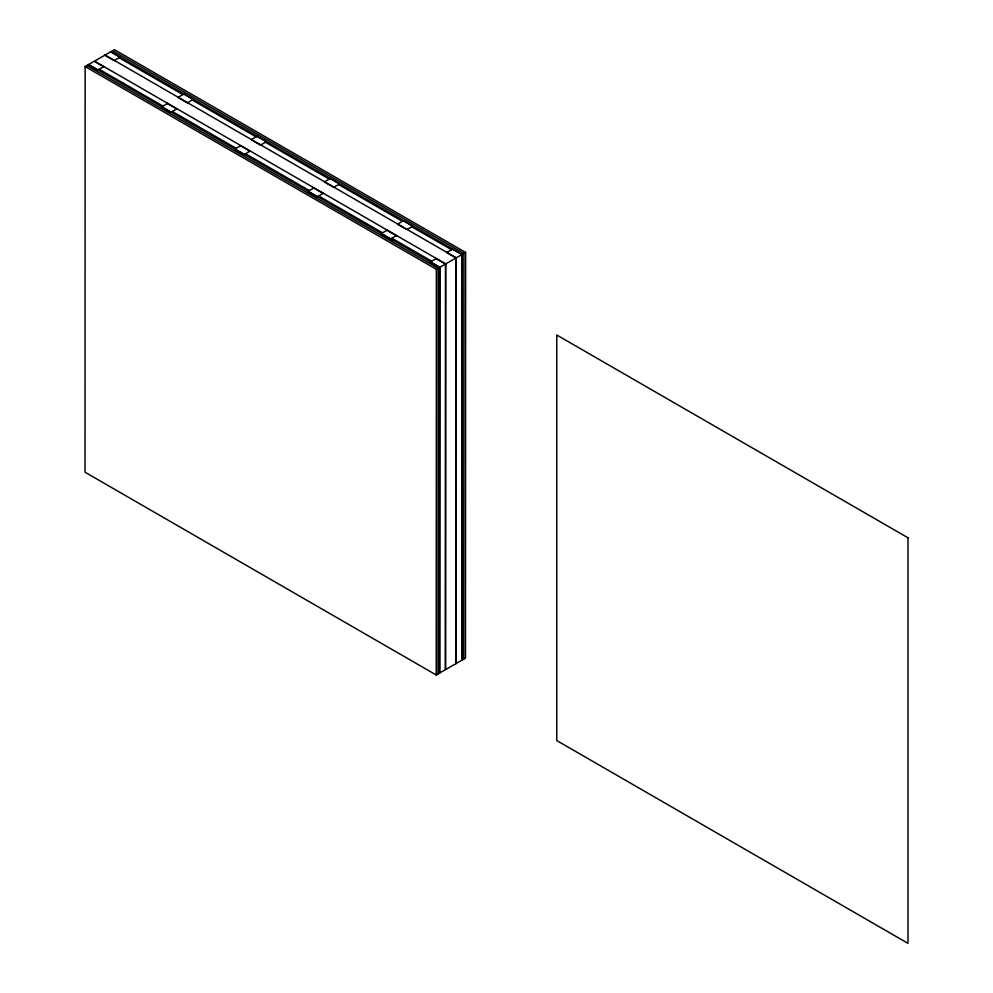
<?xml version="1.0" encoding="UTF-8"?>
<svg xmlns="http://www.w3.org/2000/svg" width="993" height="993" viewBox="0 0 993 993"><rect width="100%" height="100%" fill="white"/><g stroke="black" fill="none" stroke-linecap="round" stroke-linejoin="round"><path stroke-width="1.49" d="M103.62 66.68L94.248 61.281L85.137 66.531L85.013 472.209L436.237 674.992L445.361 669.729L445.485 264.051L436.113 258.652M391.875 241.324L391.875 238.221L431.682 261.209M436.237 674.992L436.361 269.314L445.485 264.051M437.987 673.974L438.124 268.296L86.888 65.526M439.502 673.105L439.626 267.427L430.267 262.028L436.361 258.503M439.75 672.969L439.874 267.291L88.65 64.508M461.869 254.593L445.733 263.915L445.596 669.592L461.745 660.271L461.869 254.593L452.51 249.193L446.651 252.57L456.023 257.969L455.886 663.647M456.135 663.51L456.271 257.832L105.035 55.049M462.117 254.456L461.993 660.134L465.506 658.098L465.63 252.433L114.406 49.65L110.893 51.673L462.117 254.456L465.63 252.433M463.743 659.116L463.88 253.438L112.643 50.668M103.868 66.543L97.761 70.056L88.402 64.657M167.668 103.384L161.574 106.896L170.945 112.308L177.039 108.783M240.84 145.623L234.745 149.149L244.117 154.548L250.211 151.035M314.024 187.876L307.917 191.388L317.288 196.8L323.383 193.275M387.196 230.115L381.089 233.64L390.46 239.04L396.555 235.527M119.086 57.755L182.898 94.596M192.257 100.008L256.07 136.848M265.429 142.247L329.242 179.088M338.601 184.499L402.413 221.34M411.772 226.739L451.579 249.727M104.786 55.198L114.158 60.598L120.016 57.222L110.645 51.822L94.496 61.132L445.733 263.915M167.432 103.52L176.791 108.932M240.604 145.772L249.963 151.172M313.776 188.012L323.135 193.424M386.947 230.252L396.306 235.664M99.188 69.237L162.989 106.077M172.36 111.489L236.16 148.329M245.532 153.729L309.332 190.569M318.703 195.981L382.504 232.821M85.137 66.531L436.361 269.314M183.817 94.062L177.958 97.438L187.329 102.85L193.188 99.474L183.817 94.062M256.988 136.314L251.13 139.69L260.501 145.09L266.36 141.714L256.988 136.314M330.16 178.554L324.314 181.93L333.673 187.342L339.532 183.966L330.16 178.554M403.332 220.806L397.485 224.182L406.845 229.582L412.703 226.205L403.332 220.806M907.987 537.784L556.763 335.013L556.763 740.567L907.987 943.35L907.987 537.784"/></g></svg>
